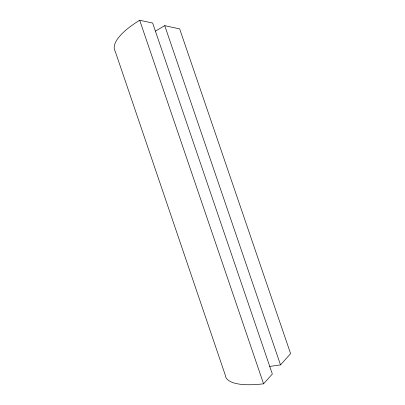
<?xml version="1.0" encoding="UTF-8"?>
<svg xmlns="http://www.w3.org/2000/svg" width="405" height="405" viewBox="0 0 405 405"><rect width="100%" height="100%" fill="white"/><g stroke="black" fill="none" stroke-linecap="round" stroke-linejoin="round"><path stroke-width="0.61" d="M263.569 383.808L272.337 374.028L152.65 23.05L139.695 20.25A69.209 22.488 -20.6 0 0 115.334 51.653L225.266 375.086A69.751 21.166 -17.1 0 0 263.569 383.808L139.695 20.25M269.644 366.424L280.518 364.905L290.603 353.646L179.668 28.897L164.739 25.667L155.49 31.089M164.739 25.667L280.518 364.905"/></g></svg>
